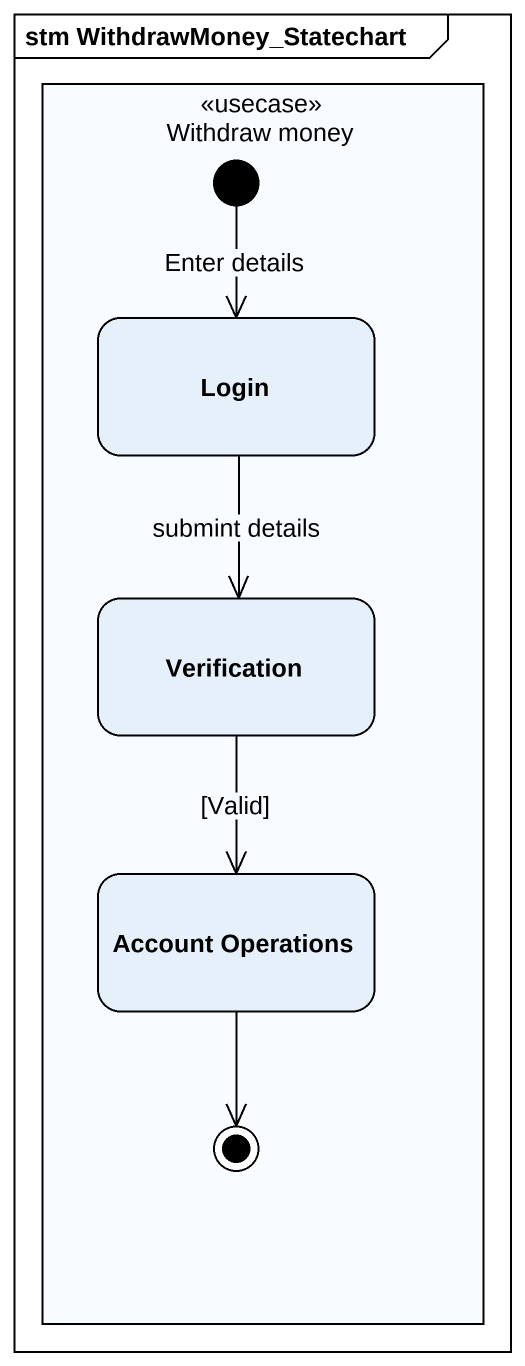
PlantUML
@startuml
mainframe stm WithdrawMoney_Statechart
hide empty description
state "Withdraw money" as Withdraw_money <<usecase>> {
  state Login
  state Verification
  state "Account Operations" as Account_Operations
  [*] --> Login : Enter details
  Account_Operations --> [*]
}
Login --> Verification : submint details
Verification --> Account_Operations : [Valid]
@enduml
